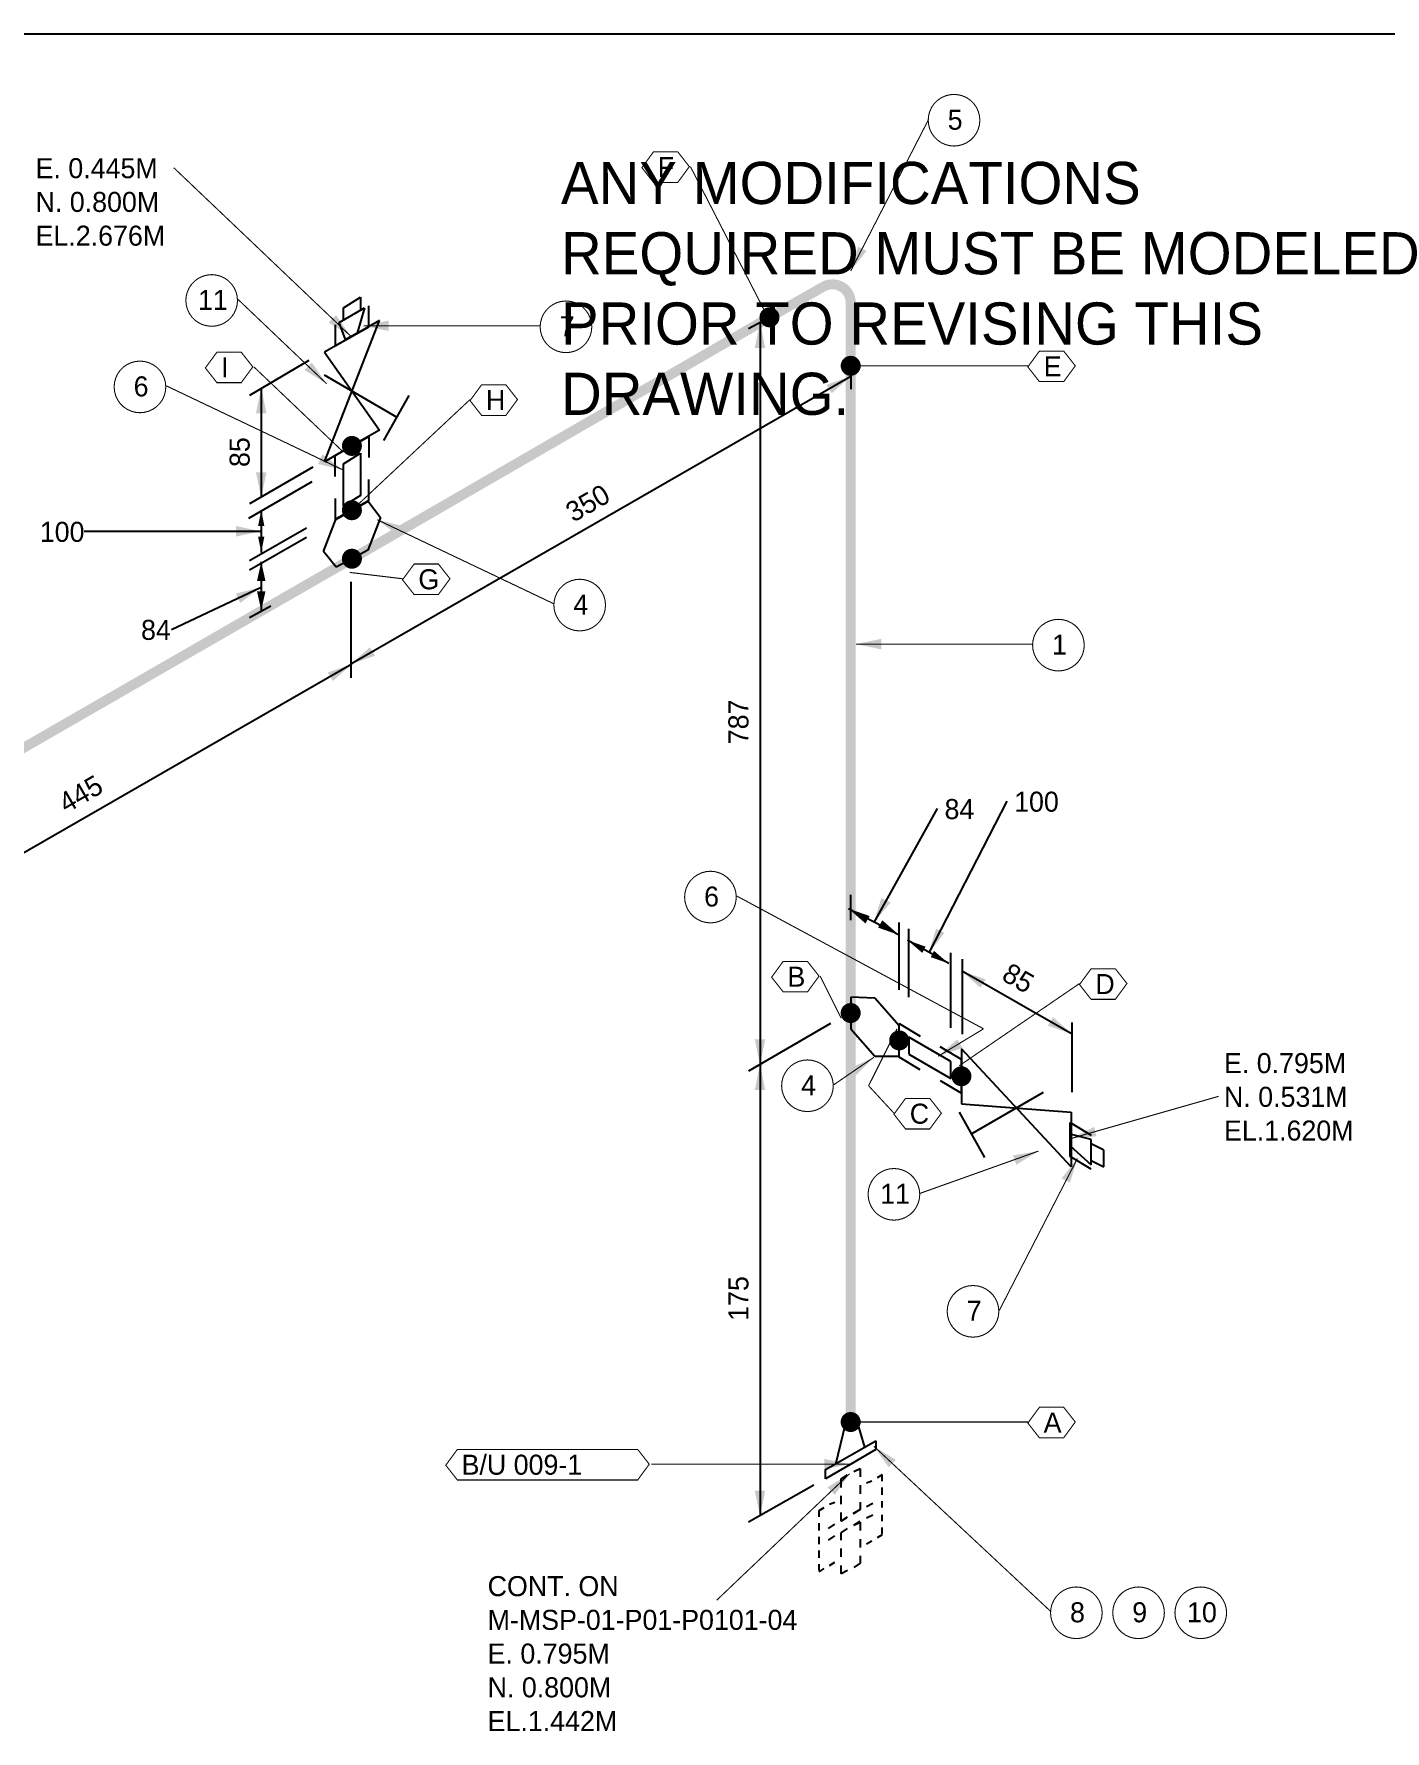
# Model space of a CAD drawing. Extents: x -4 to 431, y -3 to 272.
# Drawn here: x 134.4 to 262.6, y 107.2 to 268.2 of the extents above; entities that cross this region are included whole.
import ezdxf
from ezdxf.enums import TextEntityAlignment as Align

# ---------------------------------------------------------------- set-up
doc = ezdxf.new("R2010")
doc.units = 0
doc.header["$LTSCALE"] = 10
doc.layers.get('0').update_dxf_attribs({"lineweight": 0})
doc.layers.get('DEFPOINTS').update_dxf_attribs({"color": 9})
for name, color, linetype in [('BOM', 7, 'Continuous'), ('DIMENSION', 40, 'Continuous'), ('INTERNAL', 3, 'Continuous'), ('PIPE', 7, 'Continuous'), ('TEXT2', 3, 'Continuous'), ('Title Block', 255, 'Continuous'), ('TITLE BLOCK-TEXT', 12, 'Continuous'), ('WELDS', 7, 'Continuous')]:
    doc.layers.add(name, color=color, linetype=linetype)
doc.styles.add('framdcn', font='', dxfattribs={"height": 2.5})
doc.styles.add('HmNote', font='hm.shx')
doc.styles.add('Scovan Standard', font='', dxfattribs={"height": 2.5})
doc.styles.get("Standard").update_dxf_attribs({"font": ''})
doc.styles.get('framdcn').set_extended_font_data('Franklin Gothic Medium Cond')
doc.styles.get('Scovan Standard').set_extended_font_data('Franklin Gothic Medium Cond')
doc.styles.get('Standard').set_extended_font_data('Franklin Gothic Medium Cond')

# ---------------------------------------------------------------- blocks, each defined once
blk = doc.blocks.new('block1')
at = {"layer": 'TEXT2'}
blk.add_hatch(color=256, dxfattribs=at).paths.add_polyline_path([(0, 0), (-1.4, -2), (-2.1, -1.3)])
at = {"layer": 'TEXT2', "linetype": 'ByBlock', "const_width": 0.1, "flags": 128}
blk.add_lwpolyline([(-12.6, -12), (0, 0)], dxfattribs=at)
blk = doc.blocks.new('block2')
at = {"layer": 'TEXT2', "style": 'framdcn'}
for s, p in [('E. 0.795M', (0, 0)), ('N. 0.800M', (0, -3.2)), ('EL.1.442M', (0, -6.4))]:
    blk.add_text(s, height=1.9, dxfattribs=at).set_placement(p)
blk = doc.blocks.new('block3')
at = {"layer": 'TEXT2'}
blk.add_hatch(color=256, dxfattribs=at).paths.add_polyline_path([(0, 0), (-2.4, -0.5), (-2.4, 0.5)])
at = {"layer": 'TEXT2', "linetype": 'ByBlock', "const_width": 0.1, "flags": 128}
blk.add_lwpolyline([(-18.8, 0), (0, 0)], dxfattribs=at)
blk = doc.blocks.new('block4')
at = {"layer": 'TEXT2'}
blk.add_hatch(color=256, dxfattribs=at).paths.add_polyline_path([(0, 0), (2.1, -1.3), (1.4, -2)])
at = {"layer": 'TEXT2', "linetype": 'ByBlock', "const_width": 0.1, "flags": 128}
blk.add_lwpolyline([(16.8, -15.7), (0, 0)], dxfattribs=at)
blk = doc.blocks.new('block5')
at = {"layer": 'TEXT2'}
blk.add_hatch(color=256, dxfattribs=at).paths.add_polyline_path([(0, 0), (-1.7, -1.7), (-2.2, -1)])
at = {"layer": 'TEXT2', "linetype": 'ByBlock', "const_width": 0.1, "flags": 128}
blk.add_lwpolyline([(-3.8, -2.6), (0, 0)], dxfattribs=at)
blk = doc.blocks.new('block6')
at = {"layer": 'TEXT2'}
blk.add_hatch(color=256, dxfattribs=at).paths.add_polyline_path([(0, 0), (1.8, 1.6), (2.3, 0.8)])
at = {"layer": 'TEXT2', "linetype": 'ByBlock', "const_width": 0.1, "flags": 128}
blk.add_lwpolyline([(4.3, 2.6), (0, 0)], dxfattribs=at)
blk = doc.blocks.new('block7')
at = {"layer": 'TEXT2'}
blk.add_hatch(color=256, dxfattribs=at).paths.add_polyline_path([(0, 0), (-2.1, -1.3), (-2.4, -0.4)])
at = {"layer": 'TEXT2', "linetype": 'ByBlock', "const_width": 0.1, "flags": 128}
blk.add_lwpolyline([(-11.2, -4), (0, 0)], dxfattribs=at)
blk = doc.blocks.new('block8')
at = {"layer": 'TEXT2'}
blk.add_hatch(color=256, dxfattribs=at).paths.add_polyline_path([(0, 0), (2.2, 1.1), (2.4, 0.2)])
at = {"layer": 'TEXT2', "linetype": 'ByBlock', "const_width": 0.1, "flags": 128}
blk.add_lwpolyline([(14, 4), (0, 0)], dxfattribs=at)
blk = doc.blocks.new('block9')
at = {"layer": 'TEXT2', "style": 'framdcn'}
for s, p in [('E. 0.795M', (0, 0)), ('N. 0.531M', (0, -3.2)), ('EL.1.620M', (0, -6.4))]:
    blk.add_text(s, height=1.9, dxfattribs=at).set_placement(p)
blk = doc.blocks.new('block10')
at = {"layer": 'TEXT2'}
blk.add_hatch(color=256, dxfattribs=at).paths.add_polyline_path([(0, 0), (-0.7, -2.3), (-1.5, -1.9)])
at = {"layer": 'TEXT2', "linetype": 'ByBlock', "const_width": 0.1, "flags": 128}
blk.add_lwpolyline([(-7.4, -14.4), (0, 0)], dxfattribs=at)
blk = doc.blocks.new('block11')
at = {"layer": 'TEXT2'}
blk.add_hatch(color=256, dxfattribs=at).paths.add_polyline_path([(0, 0), (2.4, 0.5), (2.4, -0.5)])
at = {"layer": 'TEXT2', "linetype": 'ByBlock', "const_width": 0.1, "flags": 128}
blk.add_lwpolyline([(16.8, 0), (0, 0)], dxfattribs=at)
blk = doc.blocks.new('block12')
at = {"layer": 'TEXT2'}
blk.add_hatch(color=256, dxfattribs=at).paths.add_polyline_path([(0, 0), (0.7, 2.3), (1.5, 1.9)])
at = {"layer": 'TEXT2', "linetype": 'ByBlock', "const_width": 0.1, "flags": 128}
blk.add_lwpolyline([(7.4, 14.4), (0, 0)], dxfattribs=at)
blk = doc.blocks.new('block13')
at = {"layer": 'TEXT2'}
blk.add_hatch(color=256, dxfattribs=at).paths.add_polyline_path([(0, 0), (2.4, -0.6), (2, -1.5)])
at = {"layer": 'TEXT2', "linetype": 'ByBlock', "const_width": 0.1, "flags": 128}
blk.add_lwpolyline([(16.8, -8), (0, 0)], dxfattribs=at)
blk = doc.blocks.new('block14')
at = {"layer": 'TEXT2'}
blk.add_hatch(color=256, dxfattribs=at).paths.add_polyline_path([(0, 0), (-2.4, 0.6), (-2, 1.5)])
at = {"layer": 'TEXT2', "linetype": 'ByBlock', "const_width": 0.1, "flags": 128}
blk.add_lwpolyline([(-16.8, 8), (0, 0)], dxfattribs=at)
blk = doc.blocks.new('block15')
at = {"layer": 'TEXT2'}
blk.add_hatch(color=256, dxfattribs=at).paths.add_polyline_path([(0, 0), (-2.1, 1.3), (-1.4, 2)])
at = {"layer": 'TEXT2', "linetype": 'ByBlock', "const_width": 0.1, "flags": 128}
blk.add_lwpolyline([(-8.4, 8), (0, 0)], dxfattribs=at)
blk = doc.blocks.new('block16')
at = {"layer": 'TEXT2'}
blk.add_hatch(color=256, dxfattribs=at).paths.add_polyline_path([(0, 0), (-2.1, 1.3), (-1.4, 2)])
at = {"layer": 'TEXT2', "linetype": 'ByBlock', "const_width": 0.1, "flags": 128}
blk.add_lwpolyline([(-16.8, 15.999), (0, 0)], dxfattribs=at)
blk = doc.blocks.new('block17')
at = {"layer": 'TEXT2', "style": 'framdcn'}
for s, p in [('E. 0.445M', (0, 0)), ('N. 0.800M', (0, -3.2)), ('EL.2.676M', (0, -6.4))]:
    blk.add_text(s, height=1.9, dxfattribs=at).set_placement(p)
blk = doc.blocks.new('block18')
at = {"layer": 'TEXT2'}
blk.add_hatch(color=256, dxfattribs=at).paths.add_polyline_path([(0, 0), (2.4, 0.5), (2.4, -0.5)])
at = {"layer": 'TEXT2', "linetype": 'ByBlock', "const_width": 0.1, "flags": 128}
blk.add_lwpolyline([(16.8, 0), (0, 0)], dxfattribs=at)
blk = doc.blocks.new('block28')
at = {"layer": 'PIPE', "linetype": 'ByBlock', "flags": 128}
for points in [[(-1.4, 0), (-0.5, 3.8)], [(-0.5, 3.8), (0.5, 4.4)], [(0.5, 4.4), (1.3, 1.6)], [(-2.4, -0.5), (2.4, 2.2)], [(2.4, 2.2), (2.4, 1.4)], [(0, 0), (-2.4, -1.4)], [(2.4, 1.4), (0, 0)], [(-2.4, -1.4), (-2.4, -0.5)]]:
    blk.add_lwpolyline(points, dxfattribs=at)
at = {"flags": 1}
for tag in ['Tag', 'UCI', 'Pipe Ref', 'Description', 'Key']:
    blk.add_attdef(tag, (0, 0), '', height=1, dxfattribs=at)
blk = doc.blocks.new('block29')
at = {"layer": 'PIPE', "linetype": 'ByBlock', "const_width": 0.95, "flags": 128}
blk.add_lwpolyline([(0, 38.8), (0, 0)], dxfattribs=at)
at = {"flags": 1}
for tag in ['Tag', 'UCI', 'Pipe Ref', 'Description', 'Key']:
    blk.add_attdef(tag, (0, 0), '', height=1, dxfattribs=at)
blk = doc.blocks.new('block30')
at = {"layer": 'PIPE', "linetype": 'ByBlock', "flags": 128}
for points in [[(0, 1.5), (0, 0)], [(2.3, 1.4), (0, 1.5)], [(0, 0), (0, -1.5)], [(4.6, -1.2), (2.3, 1.4)], [(0, -1.5), (2.3, -4.1)], [(4.6, -1), (6.6, -2.2)], [(4.6, -4.2), (4.6, -1)], [(4.6, -4.1), (4.6, -1.2)], [(2.3, -4.1), (4.6, -4.1)], [(6.6, -5.4), (4.6, -4.2)]]:
    blk.add_lwpolyline(points, dxfattribs=at)
at = {"flags": 1}
for tag in ['Tag', 'UCI', 'Pipe Ref', 'Description', 'Key']:
    blk.add_attdef(tag, (0, 0), '', height=1, dxfattribs=at)
blk = doc.blocks.new('block31')
at = {"layer": 'PIPE', "linetype": 'ByBlock', "flags": 128}
for points in [[(0, 0.8), (0, 0)], [(4, -1.5), (0, 0.8)], [(0, 0), (0, -0.8)], [(0, -0.8), (4, -3.1)], [(4, -3.1), (4, -1.5)]]:
    blk.add_lwpolyline(points, dxfattribs=at)
at = {"flags": 1}
for tag in ['Tag', 'UCI', 'Pipe Ref', 'Description', 'Key']:
    blk.add_attdef(tag, (0, 0), '', height=1, dxfattribs=at)
blk = doc.blocks.new('block32')
at = {"layer": 'PIPE', "linetype": 'ByBlock', "flags": 128}
for points in [[(2, -1.2), (0, 0)], [(2, -0.2), (2, -2.8)], [(12.4, -11.4), (2, -0.2)], [(2, -4.4), (2, -1.2)], [(0, -3.2), (2, -4.4)], [(2, -2.8), (2, -5.4)], [(2.9, -8.3), (9.8, -4.3)], [(1.8, -6.2), (4.2, -10.5)], [(2, -5.4), (12.4, -6.2)], [(12.4, -6.2), (12.4, -11.4)], [(12.3, -7.2), (14.3, -8.4)], [(12.3, -10.4), (12.3, -7.2)], [(14.3, -11.6), (12.3, -10.4)]]:
    blk.add_lwpolyline(points, dxfattribs=at)
at = {"flags": 1}
for tag in ['Tag', 'UCI', 'Pipe Ref', 'Description', 'Key']:
    blk.add_attdef(tag, (0, 0), '', height=1, dxfattribs=at)
blk = doc.blocks.new('block33')
at = {"layer": 'PIPE', "linetype": 'ByBlock', "flags": 128}
for points in [[(0, 0.5), (0, 0)], [(2, 0), (0, 0.5)], [(0, 0), (0, -0.6)], [(2, -2.4), (2, 0)], [(0, -0.6), (2, -2.4)], [(3.2, -1), (2, -0.4)], [(3.2, -2.6), (3.2, -1)], [(2, -2), (3.2, -2.6)]]:
    blk.add_lwpolyline(points, dxfattribs=at)
at = {"flags": 1}
for tag in ['Tag', 'UCI', 'Pipe Ref', 'Description', 'Key']:
    blk.add_attdef(tag, (0, 0), '', height=1, dxfattribs=at)
blk = doc.blocks.new('block34')
at = {"layer": 'PIPE', "linetype": 'ByBlock', "const_width": 0.95, "flags": 128}
blk.add_lwpolyline([(0, 61.4), (0, 0)], dxfattribs=at)
at = {"flags": 1}
for tag in ['Tag', 'UCI', 'Pipe Ref', 'Description', 'Key']:
    blk.add_attdef(tag, (0, 0), '', height=1, dxfattribs=at)
blk = doc.blocks.new('block35')
at = {"layer": 'PIPE', "linetype": 'ByBlock', "const_width": 0.95, "flags": 128}
for points in [[(-5.97, -1.4), (-0.87, 1.5)], [(-0.87, 1.5), (-0.59, 1.63), (-0.3, 1.71), (0, 1.73), (0.3, 1.71), (0.59, 1.63), (0.87, 1.5), (1.11, 1.33), (1.33, 1.11), (1.5, 0.87), (1.63, 0.59), (1.71, 0.3), (1.73, 0)], [(1.73, 0), (1.73, -6)]]:
    blk.add_lwpolyline(points, dxfattribs=at)
at = {"flags": 1}
for tag in ['Tag', 'UCI', 'Pipe Ref', 'Description', 'Key']:
    blk.add_attdef(tag, (0, 0), '', height=1, dxfattribs=at)
blk = doc.blocks.new('block36')
at = {"layer": 'PIPE', "linetype": 'ByBlock', "const_width": 0.95, "flags": 128}
blk.add_lwpolyline([(-39.6, -22.9), (0, 0)], dxfattribs=at)
at = {"flags": 1}
for tag in ['Tag', 'UCI', 'Pipe Ref', 'Description', 'Key']:
    blk.add_attdef(tag, (0, 0), '', height=1, dxfattribs=at)
blk = doc.blocks.new('block37')
at = {"layer": 'PIPE', "linetype": 'ByBlock', "flags": 128}
for points in [[(1.6, 5.5), (1.6, 7.5)], [(-1.6, 5.7), (-1.6, 3.7)], [(-1.6, 3.7), (1.6, 5.5)], [(-1.5, 3.8), (1.5, 5.5)], [(1.5, 5.5), (2.7, 3.9)], [(-2.7, 0.7), (-1.5, 3.8)], [(2.7, 3.9), (1.5, 0.8)], [(-1.5, -0.8), (-2.7, 0.7)], [(0, 0), (-1.5, -0.8)], [(1.5, 0.8), (0, 0)]]:
    blk.add_lwpolyline(points, dxfattribs=at)
at = {"flags": 1}
for tag in ['Tag', 'UCI', 'Pipe Ref', 'Description', 'Key']:
    blk.add_attdef(tag, (0, 0), '', height=1, dxfattribs=at)
blk = doc.blocks.new('block38')
at = {"layer": 'PIPE', "linetype": 'ByBlock', "flags": 128}
for points in [[(-0.8, 3.5), (0.8, 4.5)], [(-0.8, -0.5), (-0.8, 3.5)], [(0.8, 4.5), (0.8, 0.5)], [(0, 0), (-0.8, -0.5)], [(0.8, 0.5), (0, 0)]]:
    blk.add_lwpolyline(points, dxfattribs=at)
at = {"flags": 1}
for tag in ['Tag', 'UCI', 'Pipe Ref', 'Description', 'Key']:
    blk.add_attdef(tag, (0, 0), '', height=1, dxfattribs=at)
blk = doc.blocks.new('block39')
at = {"layer": 'PIPE', "linetype": 'ByBlock', "flags": 128}
for points in [[(1, 13), (-4.2, 10)], [(-4.2, -0.4), (1, 13)], [(0, 12.4), (0, 14.4)], [(-3.2, 12.6), (-3.2, 10.6)], [(-3.2, 10.6), (0, 12.4)], [(-4.2, 10), (1, 2.6)], [(2.7, 3.8), (-4.2, 7.8)], [(3.8, 5.9), (1.4, 1.6)], [(-3.2, 0.2), (0, 2)], [(1, 2.6), (-1.6, 1.1)], [(0, 2), (0, 0)], [(-1.6, 1.1), (-4.2, -0.4)], [(-3.2, -1.8), (-3.2, 0.2)]]:
    blk.add_lwpolyline(points, dxfattribs=at)
at = {"flags": 1}
for tag in ['Tag', 'UCI', 'Pipe Ref', 'Description', 'Key']:
    blk.add_attdef(tag, (0, 0), '', height=1, dxfattribs=at)
blk = doc.blocks.new('block40')
at = {"layer": 'PIPE', "linetype": 'ByBlock', "flags": 128}
for points in [[(-0.8, 2.7), (0.8, 3.7)], [(0.8, 3.7), (0.8, 2.5)], [(-1.2, 1.3), (1.2, 2.7)], [(-0.8, 1.5), (-0.8, 2.7)], [(1.2, 2.7), (0.5, 0.3)], [(-0.6, -0.3), (-1.2, 1.3)], [(0, 0), (-0.6, -0.3)], [(0.5, 0.3), (0, 0)]]:
    blk.add_lwpolyline(points, dxfattribs=at)
at = {"flags": 1}
for tag in ['Tag', 'UCI', 'Pipe Ref', 'Description', 'Key']:
    blk.add_attdef(tag, (0, 0), '', height=1, dxfattribs=at)
blk = doc.blocks.new('block41')
at = {"layer": 'PIPE', "linetype": 'ByBlock', "const_width": 0.95, "flags": 128}
for points in [[(-47.9, -27.6), (0, 0)], [(-100.8, -58.1), (-47.9, -27.6)]]:
    blk.add_lwpolyline(points, dxfattribs=at)
at = {"flags": 1}
for tag in ['Tag', 'UCI', 'Pipe Ref', 'Description', 'Key']:
    blk.add_attdef(tag, (0, 0), '', height=1, dxfattribs=at)
blk = doc.blocks.new('block46')
at = {"layer": 'WELDS'}
h = blk.add_hatch(color=256, dxfattribs=at)
edge = h.paths.add_edge_path(flags=0)
edge.add_arc((0, 0), 0.95, 0, 360)
at = {"flags": 1}
for tag in ['Tag', 'UCI', 'Pipe Ref', 'Description', 'Key']:
    blk.add_attdef(tag, (0, 0), '', height=1, dxfattribs=at)
blk = doc.blocks.new('block47')
at = {"layer": 'WELDS'}
h = blk.add_hatch(color=256, dxfattribs=at)
edge = h.paths.add_edge_path(flags=0)
edge.add_arc((0, 0), 0.95, 0, 360)
at = {"flags": 1}
for tag in ['Tag', 'UCI', 'Pipe Ref', 'Description', 'Key']:
    blk.add_attdef(tag, (0, 0), '', height=1, dxfattribs=at)
blk = doc.blocks.new('block48')
at = {"layer": 'WELDS'}
h = blk.add_hatch(color=256, dxfattribs=at)
edge = h.paths.add_edge_path(flags=0)
edge.add_arc((0, 0), 0.95, 0, 360)
at = {"flags": 1}
for tag in ['Tag', 'UCI', 'Pipe Ref', 'Description', 'Key']:
    blk.add_attdef(tag, (0, 0), '', height=1, dxfattribs=at)
blk = doc.blocks.new('block49')
at = {"layer": 'WELDS'}
h = blk.add_hatch(color=256, dxfattribs=at)
edge = h.paths.add_edge_path(flags=0)
edge.add_arc((0, 0), 0.95, 0, 360)
at = {"flags": 1}
for tag in ['Tag', 'UCI', 'Pipe Ref', 'Description', 'Key']:
    blk.add_attdef(tag, (0, 0), '', height=1, dxfattribs=at)
blk = doc.blocks.new('block50')
at = {"layer": 'WELDS'}
h = blk.add_hatch(color=256, dxfattribs=at)
edge = h.paths.add_edge_path(flags=0)
edge.add_arc((0, 0), 0.95, 0, 360)
at = {"flags": 1}
for tag in ['Tag', 'UCI', 'Pipe Ref', 'Description', 'Key']:
    blk.add_attdef(tag, (0, 0), '', height=1, dxfattribs=at)
blk = doc.blocks.new('block51')
at = {"layer": 'WELDS'}
h = blk.add_hatch(color=256, dxfattribs=at)
edge = h.paths.add_edge_path(flags=0)
edge.add_arc((0, 0), 0.95, 0, 360)
at = {"flags": 1}
for tag in ['Tag', 'UCI', 'Pipe Ref', 'Description', 'Key']:
    blk.add_attdef(tag, (0, 0), '', height=1, dxfattribs=at)
blk = doc.blocks.new('block52')
at = {"layer": 'WELDS'}
h = blk.add_hatch(color=256, dxfattribs=at)
edge = h.paths.add_edge_path(flags=0)
edge.add_arc((0, 0), 0.95, 0, 360)
at = {"flags": 1}
for tag in ['Tag', 'UCI', 'Pipe Ref', 'Description', 'Key']:
    blk.add_attdef(tag, (0, 0), '', height=1, dxfattribs=at)
blk = doc.blocks.new('block53')
at = {"layer": 'WELDS'}
h = blk.add_hatch(color=256, dxfattribs=at)
edge = h.paths.add_edge_path(flags=0)
edge.add_arc((0, 0), 0.95, 0, 360)
at = {"flags": 1}
for tag in ['Tag', 'UCI', 'Pipe Ref', 'Description', 'Key']:
    blk.add_attdef(tag, (0, 0), '', height=1, dxfattribs=at)
blk = doc.blocks.new('block54')
at = {"layer": 'WELDS'}
h = blk.add_hatch(color=256, dxfattribs=at)
edge = h.paths.add_edge_path(flags=0)
edge.add_arc((0, 0), 0.95, 0, 360)
at = {"flags": 1}
for tag in ['Tag', 'UCI', 'Pipe Ref', 'Description', 'Key']:
    blk.add_attdef(tag, (0, 0), '', height=1, dxfattribs=at)
blk = doc.blocks.new('PADX-TBD')
at = {"layer": 'Title Block', "color": 255}
blk.add_line((0, 536.37), (843.77, 536.37), dxfattribs=at)
at = {"layer": 'TITLE BLOCK-TEXT', "color": 12, "style": 'Scovan Standard', "flags": 8}
for tag, p in [('REF_5', (25, 38.42)), ('REV_5', (352.84, 38.42)), ('PROJECT5', (504.32, 38.42)), ('DATE5', (525.83, 38.42)), ('BY5', (542.96, 38.42)), ('CHK5', (555.71, 38.42)), ('PE5', (568.45, 38.42)), ('REF_4', (25, 31.19)), ('REV_4', (352.84, 31.19)), ('PROJECT4', (504.32, 31.19)), ('DATE4', (525.83, 31.19)), ('BY4', (542.96, 31.19)), ('CHK4', (555.71, 31.19)), ('PE4', (568.45, 31.19)), ('REF_3', (25, 23.97)), ('REV_3', (352.84, 23.97)), ('PROJECT3', (504.32, 23.97)), ('DATE3', (525.83, 23.97)), ('BY3', (542.96, 23.97)), ('CHK3', (555.71, 23.97)), ('PE3', (568.45, 23.97)), ('REF_2', (25, 16.74)), ('REV_2', (352.84, 16.74)), ('PROJECT2', (504.32, 16.74)), ('DATE2', (525.83, 16.74)), ('BY2', (542.96, 16.74)), ('CHK2', (555.71, 16.74)), ('PE2', (568.45, 16.74)), ('REF_1', (25, 9.51)), ('REV_1', (352.84, 9.51)), ('PROJECT1', (504.32, 9.51)), ('DATE1', (525.83, 9.51)), ('BY1', (542.96, 9.51)), ('CHK1', (555.71, 9.51)), ('PE1', (568.45, 9.51))]:
    blk.add_attdef(tag, text='', height=2.5, dxfattribs=at).set_placement(p, align=Align.MIDDLE_CENTER)
for tag, height, p in [('REF_5_DESC', 2.5, (52.27, 38.42)), ('REV_5_DESC', 2.5, (363.04, 38.42)), ('REF_4_DESC', 2.5, (52.27, 31.19)), ('REV_4_DESC', 2.5, (363.04, 31.19)), ('REF_3_DESC', 2.5, (52.27, 23.97)), ('REV_3_DESC', 2.5, (363.04, 23.97)), ('REF_2_DESC', 2.5, (52.27, 16.74)), ('REV_2_DESC', 2.5, (363.04, 16.74)), ('REF_1_DESC', 2.5, (52.27, 9.51)), ('REV_1_DESC', 2.5, (363.04, 9.51)), ('PATH', 2, (13, -2.9)), ('USER_PLOTTED', 2, (309, -2.9)), ('PLOT_DATE', 2, (348, -2.9))]:
    blk.add_attdef(tag, text='', height=height, dxfattribs=at).set_placement(p, align=Align.MIDDLE_LEFT)
at = {"layer": 'TITLE BLOCK-TEXT', "color": 12, "style": 'Scovan Standard'}
for tag, p in [('TITLE1', (747.45, 37.28)), ('LSD', (747.45, 31.28)), ('TITLE2', (747.45, 25.28)), ('TITLE3', (747.45, 19.28)), ('CLIENTDRAWINGNO', (686.57, 5.99)), ('RN', (838.5, 5.99))]:
    blk.add_attdef(tag, text='', height=4, dxfattribs=at).set_placement(p, align=Align.MIDDLE_CENTER)
at = {"layer": 'TITLE BLOCK-TEXT', "color": 210, "style": 'Scovan Standard', "flags": 8}
blk.add_attdef('DWGNO', text='', height=4, dxfattribs=at).set_placement((777.51, 5.99), align=Align.MIDDLE_CENTER)
blk = doc.blocks.new('tt-sv-iso-db')
at = {"layer": 'DEFPOINTS', "color": 1, "insert": (-196.72, -12.14), "char_height": 4, "width": 81.4864, "attachment_point": 2, "style": 'HmNote'}
blk.add_mtext('\\pxql;ANY MODIFICATIONS REQUIRED MUST BE MODELED PRIOR TO REVISING THIS DRAWING.', dxfattribs=at)
at = {"layer": 'TITLE BLOCK-TEXT', "color": 210, "style": 'Scovan Standard'}
for tag, p in [('CN', (-57.69, -221.76)), ('MOD_NO', (-41.21, -221.76)), ('INSULATION', (-49.45, -229.02)), ('PAINT', (-16.49, -229.02)), ('LN', (-32.97, -236.28)), ('CLIENTDWGNO', (-32.97, -243.54))]:
    blk.add_attdef(tag, text='', height=2, dxfattribs=at).set_placement(p, align=Align.MIDDLE_CENTER)
at = {"layer": 'TITLE BLOCK-TEXT', "color": 210, "lineweight": 30, "flags": 104}
blk.add_attdef('WPS', text='', height=2, dxfattribs=at).set_placement((-16.43, -221.76), align=Align.MIDDLE_CENTER)

msp = doc.modelspace()

# ---------------------------------------------------------------- hatches: boundary and pattern name
at = {"layer": 'DIMENSION'}
for points in [[(203.3, 240.8), (203.8, 238.4), (202.8, 238.4)], [(211.9, 235.7), (210.1, 234.1), (209.6, 234.9)], [(156, 234.6), (156.5, 232.2), (155.5, 232.2)], [(156, 224.2), (155.5, 226.6), (156.5, 226.6)], [(156, 223), (156.3, 221.5), (155.7, 221.5)], [(156, 221), (153.6, 220.5), (153.6, 221.5)], [(156, 219), (155.7, 220.5), (156.3, 220.5)], [(156, 218.1), (156.4, 216.3), (155.6, 216.3)], [(156, 215.7), (154, 214.2), (153.6, 215.1)], [(156, 213.5), (155.6, 215.3), (156.4, 215.3)], [(164.5, 208.4), (166.3, 210), (166.8, 209.2)], [(164.6, 208.4), (162.8, 206.8), (162.3, 207.6)], [(211.7, 185.2), (213.7, 184.5), (213.3, 183.8)], [(214.1, 183.9), (214.8, 186.2), (215.7, 185.8)], [(216.5, 182.7), (214.5, 183.4), (214.9, 184.1)], [(217.3, 182.2), (219, 181.6), (218.7, 181)], [(219.3, 181), (220, 183.3), (220.8, 182.9)], [(221.2, 180), (219.5, 180.6), (219.8, 181.2)], [(222.4, 179.3), (224.7, 178.5), (224.2, 177.7)], [(232.9, 173.3), (230.6, 174.1), (231.1, 174.9)], [(203.3, 170.4), (202.8, 172.8), (203.8, 172.8)], [(203.3, 170.4), (203.8, 168), (202.8, 168)], [(203.3, 127.6), (202.8, 130), (203.8, 130)]]:
    msp.add_hatch(color=256, dxfattribs=at).paths.add_polyline_path(points)

# ---------------------------------------------------------------- linework, layer by layer
at = {"layer": 'DIMENSION', "linetype": 'ByBlock', "flags": 128}
for points in [[(204.2, 241.3), (202.2, 240.2)], [(203.3, 240.8), (203.3, 170.4)], [(160.5, 237.2), (154.9, 233.9)], [(211.9, 236.9), (211.9, 234.5)], [(211.9, 235.7), (164.5, 208.4)], [(156, 234.6), (156, 224.2)], [(160.9, 227.1), (154.9, 223.6)], [(160.8, 225.7), (154.8, 222.2)], [(156, 223), (156, 219)], [(139.2, 221), (156, 221)], [(160.3, 221.3), (154.9, 218.2)], [(160.3, 220.4), (154.9, 217.3)], [(156, 218.1), (156, 213.5)], [(164.5, 216.2), (164.5, 207.1)], [(147.5, 211.7), (156, 215.7)], [(156.9, 213.9), (154.9, 212.8)], [(164.6, 208.4), (56, 145.9)], [(226.7, 195.4), (219.3, 181)], [(220.1, 194.7), (214.1, 183.9)], [(216.5, 182.7), (211.7, 185.2)], [(211.9, 184.1), (211.9, 186.5)], [(216.5, 177.5), (216.5, 183.9)], [(221.2, 180), (217.3, 182.2)], [(217.4, 176.8), (217.4, 183.3)], [(221.4, 173.9), (221.4, 181)], [(222.5, 173.3), (222.5, 180.4)], [(232.9, 173.3), (222.4, 179.3)], [(210, 174.3), (202.2, 169.8)], [(232.9, 167.8), (232.9, 174.4)], [(203.3, 170.4), (203.3, 127.6)], [(208.4, 130.5), (202.2, 127)]]:
    msp.add_lwpolyline(points, dxfattribs=at)
at = {"layer": 'INTERNAL', "linetype": 'ByBlock', "const_width": 0.1, "flags": 128}
msp.add_lwpolyline([(174.6, 131), (173.5, 132.4), (174.6, 133.9), (191.7, 133.9), (192.8, 132.5), (191.7, 131)], close=True, dxfattribs=at)
at = {"layer": 'PIPE', "linetype": 'ByBlock', "flags": 128}
for points in [[(212.2, 131.8), (212.8, 132.1)], [(212.8, 132.1), (212.8, 131.3)], [(211, 131.1), (211.6, 131.5)], [(211, 130.3), (211, 131.1)], [(212.8, 130.5), (212.8, 129.7)], [(213.9, 130.9), (213.4, 130.7)], [(214.9, 131.5), (214.4, 131.2)], [(214.9, 130.9), (214.9, 131.5)], [(209.9, 128.7), (210.4, 128.9)], [(211, 128.7), (211, 129.5)], [(212.8, 128.9), (212.8, 128.2)], [(214.9, 129.6), (214.9, 130.3)], [(214.9, 128.4), (214.9, 129)], [(208.9, 128.1), (209.4, 128.4)], [(208.9, 127.5), (208.9, 128.1)], [(211, 127.1), (211, 127.9)], [(211, 127.1), (211.6, 127.5)], [(211.5, 127.4), (211, 127.1)], [(212.8, 128.2), (212.1, 127.8)], [(212.2, 127.8), (212.8, 128.2)], [(213.4, 128.5), (214, 128.8)], [(213.4, 127.4), (214, 127.7)], [(214.9, 127.1), (214.9, 127.7)], [(208.9, 126.2), (208.9, 126.9)], [(208.9, 124.9), (208.9, 125.6)], [(209.8, 126.4), (210.4, 126.8)], [(209.8, 125.3), (210.4, 125.7)], [(211, 126), (211.6, 126.4)], [(211, 126), (211.6, 126.4)], [(211, 125.3), (211, 126)], [(212.2, 126.7), (212.8, 127.1)], [(212.2, 126.7), (212.8, 127)], [(212.8, 127), (212.8, 126.2)], [(214.9, 125.8), (214.4, 125.5)], [(214.9, 125.9), (214.9, 126.5)], [(208.9, 123.6), (208.9, 124.3)], [(211, 123.7), (211, 124.5)], [(212.8, 125.4), (212.8, 124.6)], [(213.9, 125.2), (213.4, 124.9)], [(208.9, 122.4), (208.9, 123)], [(208.9, 122.3), (209.4, 122.6)], [(209.9, 122.9), (210.4, 123.2)], [(211, 122.1), (211, 122.9)], [(211.6, 122.4), (211, 122.1)], [(212.8, 123.1), (212.2, 122.7)], [(212.8, 123.8), (212.8, 123.1)]]:
    msp.add_lwpolyline(points, dxfattribs=at)
at = {"layer": 'TEXT2', "linetype": 'ByBlock', "const_width": 0.1, "flags": 128}
for points in [[(224.11, 259.57), (224, 259.16), (223.82, 258.77), (223.58, 258.43), (223.27, 258.12), (222.93, 257.88), (222.54, 257.7), (222.13, 257.59), (221.7, 257.55), (221.27, 257.59), (220.86, 257.7), (220.47, 257.88), (220.13, 258.12), (219.82, 258.43), (219.58, 258.77), (219.4, 259.16), (219.29, 259.57), (219.25, 260), (219.29, 260.43), (219.4, 260.84), (219.58, 261.23), (219.82, 261.57), (220.13, 261.88), (220.47, 262.12), (220.86, 262.3), (221.27, 262.41), (221.7, 262.45), (222.13, 262.41), (222.54, 262.3), (222.93, 262.12), (223.27, 261.88), (223.58, 261.57), (223.82, 261.23), (224, 260.84), (224.11, 260.43), (224.15, 260)], [(153.71, 242.47), (153.6, 242.06), (153.42, 241.68), (153.18, 241.33), (152.87, 241.02), (152.53, 240.78), (152.14, 240.6), (151.73, 240.49), (151.3, 240.45), (150.87, 240.49), (150.46, 240.6), (150.07, 240.78), (149.73, 241.02), (149.42, 241.33), (149.18, 241.68), (149, 242.06), (148.89, 242.47), (148.85, 242.9), (148.89, 243.33), (149, 243.74), (149.18, 244.12), (149.42, 244.47), (149.73, 244.78), (150.07, 245.02), (150.46, 245.2), (150.87, 245.31), (151.3, 245.35), (151.73, 245.31), (152.14, 245.2), (152.53, 245.02), (152.87, 244.78), (153.18, 244.47), (153.42, 244.12), (153.6, 243.74), (153.71, 243.33), (153.75, 242.9)], [(187.31, 239.97), (187.2, 239.56), (187.02, 239.18), (186.78, 238.83), (186.47, 238.52), (186.12, 238.28), (185.74, 238.1), (185.33, 237.99), (184.9, 237.95), (184.47, 237.99), (184.06, 238.1), (183.68, 238.28), (183.33, 238.52), (183.02, 238.83), (182.78, 239.18), (182.6, 239.56), (182.49, 239.97), (182.45, 240.4), (182.49, 240.83), (182.6, 241.24), (182.78, 241.62), (183.02, 241.97), (183.33, 242.28), (183.68, 242.52), (184.06, 242.7), (184.47, 242.81), (184.9, 242.85), (185.33, 242.81), (185.74, 242.7), (186.12, 242.52), (186.47, 242.28), (186.78, 241.97), (187.02, 241.62), (187.2, 241.24), (187.31, 240.83), (187.35, 240.4)], [(146.91, 234.27), (146.8, 233.86), (146.62, 233.47), (146.38, 233.13), (146.07, 232.82), (145.72, 232.58), (145.34, 232.4), (144.93, 232.29), (144.5, 232.25), (144.07, 232.29), (143.66, 232.4), (143.28, 232.58), (142.93, 232.82), (142.62, 233.13), (142.38, 233.47), (142.2, 233.86), (142.09, 234.27), (142.05, 234.7), (142.09, 235.13), (142.2, 235.54), (142.38, 235.93), (142.62, 236.27), (142.93, 236.58), (143.28, 236.82), (143.66, 237), (144.07, 237.11), (144.5, 237.15), (144.93, 237.11), (145.34, 237), (145.72, 236.82), (146.07, 236.58), (146.38, 236.27), (146.62, 235.93), (146.8, 235.54), (146.91, 235.13), (146.95, 234.7)], [(188.61, 213.57), (188.5, 213.16), (188.32, 212.78), (188.08, 212.43), (187.77, 212.12), (187.43, 211.88), (187.04, 211.7), (186.63, 211.59), (186.2, 211.55), (185.77, 211.59), (185.36, 211.7), (184.97, 211.88), (184.63, 212.12), (184.32, 212.43), (184.08, 212.78), (183.9, 213.16), (183.79, 213.57), (183.75, 214), (183.79, 214.43), (183.9, 214.84), (184.08, 215.22), (184.32, 215.57), (184.63, 215.88), (184.97, 216.12), (185.36, 216.3), (185.77, 216.41), (186.2, 216.45), (186.63, 216.41), (187.04, 216.3), (187.43, 216.12), (187.77, 215.88), (188.08, 215.57), (188.32, 215.22), (188.5, 214.84), (188.61, 214.43), (188.65, 214)], [(234.01, 209.77), (233.9, 209.36), (233.72, 208.97), (233.48, 208.63), (233.17, 208.32), (232.82, 208.08), (232.44, 207.9), (232.03, 207.79), (231.6, 207.75), (231.17, 207.79), (230.76, 207.9), (230.38, 208.08), (230.03, 208.32), (229.72, 208.63), (229.48, 208.97), (229.3, 209.36), (229.19, 209.77), (229.15, 210.2), (229.19, 210.63), (229.3, 211.04), (229.48, 211.43), (229.72, 211.77), (230.03, 212.08), (230.38, 212.32), (230.76, 212.5), (231.17, 212.61), (231.6, 212.65), (232.03, 212.61), (232.44, 212.5), (232.82, 212.32), (233.17, 212.08), (233.48, 211.77), (233.72, 211.43), (233.9, 211.04), (234.01, 210.63), (234.05, 210.2)], [(201.01, 185.87), (200.9, 185.46), (200.72, 185.07), (200.48, 184.73), (200.17, 184.42), (199.82, 184.18), (199.44, 184), (199.03, 183.89), (198.6, 183.85), (198.17, 183.89), (197.76, 184), (197.38, 184.18), (197.03, 184.42), (196.72, 184.73), (196.48, 185.07), (196.3, 185.46), (196.19, 185.87), (196.15, 186.3), (196.19, 186.73), (196.3, 187.14), (196.48, 187.53), (196.72, 187.87), (197.03, 188.18), (197.38, 188.42), (197.76, 188.6), (198.17, 188.71), (198.6, 188.75), (199.03, 188.71), (199.44, 188.6), (199.82, 188.42), (200.17, 188.18), (200.48, 187.87), (200.72, 187.53), (200.9, 187.14), (201.01, 186.73), (201.05, 186.3)], [(210.21, 167.97), (210.1, 167.56), (209.92, 167.18), (209.68, 166.83), (209.37, 166.52), (209.03, 166.28), (208.64, 166.1), (208.23, 165.99), (207.8, 165.95), (207.37, 165.99), (206.96, 166.1), (206.57, 166.28), (206.23, 166.52), (205.92, 166.83), (205.68, 167.18), (205.5, 167.56), (205.39, 167.97), (205.35, 168.4), (205.39, 168.83), (205.5, 169.24), (205.68, 169.62), (205.92, 169.97), (206.23, 170.28), (206.57, 170.52), (206.96, 170.7), (207.37, 170.81), (207.8, 170.85), (208.23, 170.81), (208.64, 170.7), (209.03, 170.52), (209.37, 170.28), (209.68, 169.97), (209.92, 169.62), (210.1, 169.24), (210.21, 168.83), (210.25, 168.4)], [(218.41, 157.67), (218.3, 157.26), (218.12, 156.88), (217.88, 156.53), (217.57, 156.22), (217.22, 155.98), (216.84, 155.8), (216.43, 155.69), (216, 155.65), (215.57, 155.69), (215.16, 155.8), (214.78, 155.98), (214.43, 156.22), (214.12, 156.53), (213.88, 156.88), (213.7, 157.26), (213.59, 157.67), (213.55, 158.1), (213.59, 158.53), (213.7, 158.94), (213.88, 159.32), (214.12, 159.67), (214.43, 159.98), (214.78, 160.22), (215.16, 160.4), (215.57, 160.51), (216, 160.55), (216.43, 160.51), (216.84, 160.4), (217.22, 160.22), (217.57, 159.98), (217.88, 159.67), (218.12, 159.32), (218.3, 158.94), (218.41, 158.53), (218.45, 158.1)], [(225.91, 146.57), (225.8, 146.16), (225.62, 145.78), (225.38, 145.43), (225.07, 145.12), (224.72, 144.88), (224.34, 144.7), (223.93, 144.59), (223.5, 144.55), (223.07, 144.59), (222.66, 144.7), (222.28, 144.88), (221.93, 145.12), (221.62, 145.43), (221.38, 145.78), (221.2, 146.16), (221.09, 146.57), (221.05, 147), (221.09, 147.43), (221.2, 147.84), (221.38, 148.22), (221.62, 148.57), (221.93, 148.88), (222.28, 149.12), (222.66, 149.3), (223.07, 149.41), (223.5, 149.45), (223.93, 149.41), (224.34, 149.3), (224.72, 149.12), (225.07, 148.88), (225.38, 148.57), (225.62, 148.22), (225.8, 147.84), (225.91, 147.43), (225.95, 147)], [(235.71, 117.97), (235.6, 117.56), (235.42, 117.17), (235.18, 116.83), (234.87, 116.52), (234.53, 116.28), (234.14, 116.1), (233.73, 115.99), (233.3, 115.95), (232.87, 115.99), (232.46, 116.1), (232.07, 116.28), (231.73, 116.52), (231.42, 116.83), (231.18, 117.17), (231, 117.56), (230.89, 117.97), (230.85, 118.4), (230.89, 118.83), (231, 119.24), (231.18, 119.62), (231.42, 119.97), (231.73, 120.28), (232.07, 120.52), (232.46, 120.7), (232.87, 120.81), (233.3, 120.85), (233.73, 120.81), (234.14, 120.7), (234.53, 120.52), (234.87, 120.28), (235.18, 119.97), (235.42, 119.62), (235.6, 119.24), (235.71, 118.83), (235.75, 118.4)], [(241.61, 117.97), (241.5, 117.56), (241.32, 117.17), (241.08, 116.83), (240.77, 116.52), (240.43, 116.28), (240.04, 116.1), (239.63, 115.99), (239.2, 115.95), (238.77, 115.99), (238.36, 116.1), (237.97, 116.28), (237.63, 116.52), (237.32, 116.83), (237.08, 117.17), (236.9, 117.56), (236.79, 117.97), (236.75, 118.4), (236.79, 118.83), (236.9, 119.24), (237.08, 119.62), (237.32, 119.97), (237.63, 120.28), (237.97, 120.52), (238.36, 120.7), (238.77, 120.81), (239.2, 120.85), (239.63, 120.81), (240.04, 120.7), (240.43, 120.52), (240.77, 120.28), (241.08, 119.97), (241.32, 119.62), (241.5, 119.24), (241.61, 118.83), (241.65, 118.4)], [(247.51, 117.97), (247.4, 117.56), (247.22, 117.17), (246.98, 116.83), (246.67, 116.52), (246.32, 116.28), (245.94, 116.1), (245.53, 115.99), (245.1, 115.95), (244.67, 115.99), (244.26, 116.1), (243.88, 116.28), (243.53, 116.52), (243.22, 116.83), (242.98, 117.17), (242.8, 117.56), (242.69, 117.97), (242.65, 118.4), (242.69, 118.83), (242.8, 119.24), (242.98, 119.62), (243.22, 119.97), (243.53, 120.28), (243.88, 120.52), (244.26, 120.7), (244.67, 120.81), (245.1, 120.85), (245.53, 120.81), (245.94, 120.7), (246.32, 120.52), (246.67, 120.28), (246.98, 119.97), (247.22, 119.62), (247.4, 119.24), (247.51, 118.83), (247.55, 118.4)]]:
    msp.add_lwpolyline(points, close=True, dxfattribs=at)
at = {"layer": 'TEXT2', "color": 20, "linetype": 'ByBlock', "const_width": 0.1, "flags": 128}
for points in [[(193.2, 254.1), (192.1, 255.5), (193.2, 257), (195.5, 257), (196.6, 255.6), (195.5, 254.1)], [(151.8, 235.1), (150.7, 236.5), (151.8, 238), (154.1, 238), (155.2, 236.6), (154.1, 235.1)], [(229.8, 235.2), (228.7, 236.6), (229.8, 238.1), (232.1, 238.1), (233.2, 236.7), (232.1, 235.2)], [(176.9, 232), (175.8, 233.4), (176.9, 234.9), (179.2, 234.9), (180.3, 233.5), (179.2, 232)], [(170.5, 215), (169.4, 216.4), (170.5, 217.9), (172.8, 217.9), (173.9, 216.5), (172.8, 215)], [(205.5, 177.3), (204.4, 178.7), (205.5, 180.2), (207.8, 180.2), (208.9, 178.8), (207.8, 177.3)], [(234.7, 176.6), (233.6, 178), (234.7, 179.5), (237, 179.5), (238.1, 178.1), (237, 176.6)], [(217.1, 164.3), (216, 165.7), (217.1, 167.2), (219.4, 167.2), (220.5, 165.8), (219.4, 164.3)], [(229.8, 135), (228.7, 136.4), (229.8, 137.9), (232.1, 137.9), (233.2, 136.5), (232.1, 135)]]:
    msp.add_lwpolyline(points, close=True, dxfattribs=at)
at = {"layer": 'TEXT2', "linetype": 'ByBlock', "const_width": 0.1, "flags": 128}
for points in [[(196.7, 255.6), (204.1, 241.2)], [(228.7, 236.7), (211.9, 236.7)], [(155.3, 236.6), (163.7, 228.6)], [(175.8, 233.5), (164.6, 223)], [(169.4, 216.5), (164.4, 217.1)], [(201.1, 186.4), (224.5, 173.8)], [(209, 178.8), (211, 174.8)], [(233.6, 178.1), (222.2, 170.3)], [(213.6, 168.4), (216.3, 173.8)], [(216, 165.8), (213.6, 168.4)], [(228.7, 136.5), (211.9, 136.5)]]:
    msp.add_lwpolyline(points, dxfattribs=at)

# ---------------------------------------------------------------- block references
at = {"xscale": 0.5, "yscale": 0.5, "zscale": 0.5}
msp.add_blockref('PADX-TBD', (0, 0), dxfattribs=at)
at = {"layer": 'BOM'}
msp.add_blockref('tt-sv-iso-db', (421.89, 268.19), dxfattribs=at)
at = {"layer": 'PIPE'}
for name, p in [('block35', (210.17, 242.7)), ('block40', (164.6, 239.5)), ('block39', (166.2, 228)), ('block36', (204.2, 241.3)), ('block34', (211.9, 175.3)), ('block38', (164.6, 223.9)), ('block37', (164.6, 218.4)), ('block41', (164.6, 218.4)), ('block29', (211.9, 136.5)), ('block30', (211.9, 175.3)), ('block31', (217.4, 172.2)), ('block32', (220.4, 172.1)), ('block33', (232.7, 163.3)), ('block28', (211.9, 132.5))]:
    msp.add_blockref(name, p, dxfattribs=at)
at = {"layer": 'TEXT2'}
for name, p in [('block12', (211.9, 245.7)), ('block17', (134.6, 254.5)), ('block16', (164.5, 239.5)), ('block15', (162.2, 235)), ('block18', (165.7, 240.5)), ('block14', (163.8, 226.8)), ('block13', (167, 222.1)), ('block11', (212.4, 210.3)), ('block6', (220.2, 171.2)), ('block5', (214.1, 171.1)), ('block9', (247.3, 169.6)), ('block8', (232.8, 163.4)), ('block7', (229.7, 162.2)), ('block10', (233.4, 161.5)), ('block4', (214.1, 134.2)), ('block3', (211.8, 132.5)), ('block1', (211.8, 131.6)), ('block2', (177.47, 113.58))]:
    msp.add_blockref(name, p, dxfattribs=at)
at = {"layer": 'WELDS'}
for name, p in [('block51', (204.2, 241.3)), ('block50', (211.9, 236.7)), ('block54', (164.6, 229.1)), ('block53', (164.6, 223)), ('block52', (164.6, 218.4)), ('block47', (211.9, 175.3)), ('block48', (216.5, 172.7)), ('block49', (222.4, 169.3)), ('block46', (211.9, 136.5))]:
    msp.add_blockref(name, p, dxfattribs=at)

# ---------------------------------------------------------------- texts
at = {"layer": 'DIMENSION', "style": 'framdcn'}
for s, rotation, p in [('85', 90, (154.9, 227.1)), ('350', 30, (185.6, 221.8)), ('787', 90, (202.2, 200.8)), ('445', 30, (137.51, 194.21)), ('85', -30, (226.1, 178.5)), ('175', 90, (202.2, 146.1))]:
    msp.add_text(s, height=1.9, rotation=rotation, dxfattribs=at).set_placement(p)
for s, p in [('100', (135, 220)), ('84', (144.6, 210.7)), ('84', (220.8, 193.7)), ('100', (227.4, 194.4))]:
    msp.add_text(s, height=1.9, dxfattribs=at).set_placement(p)
at = {"layer": 'INTERNAL', "style": 'framdcn'}
msp.add_text('B/U 009-1', height=1.9, dxfattribs=at).set_placement((175, 131.5))
at = {"layer": 'TEXT2', "style": 'framdcn'}
for s, p in [('5', (221.1, 259.1)), ('F', (193.6, 254.6)), ('11', (150, 242)), ('7', (184.3, 239.5)), ('I', (152.2, 235.6)), ('E', (230.2, 235.7)), ('6', (143.9, 233.8)), ('H', (177.3, 232.5)), ('G', (170.9, 215.5)), ('4', (185.6, 213.1)), ('1', (231, 209.3)), ('6', (198, 185.4)), ('B', (205.9, 177.8)), ('D', (235.1, 177.1)), ('4', (207.2, 167.5)), ('C', (217.5, 164.8)), ('11', (214.7, 157.2)), ('7', (222.9, 146.1)), ('A', (230.2, 135.5)), ('CONT. ON', (177.47, 119.98)), ('8', (232.7, 117.5)), ('9', (238.6, 117.5)), ('10', (243.8, 117.5)), ('M-MSP-01-P01-P0101-04', (177.47, 116.78))]:
    msp.add_text(s, height=1.9, dxfattribs=at).set_placement(p)

doc.saveas('drawing.dxf')
